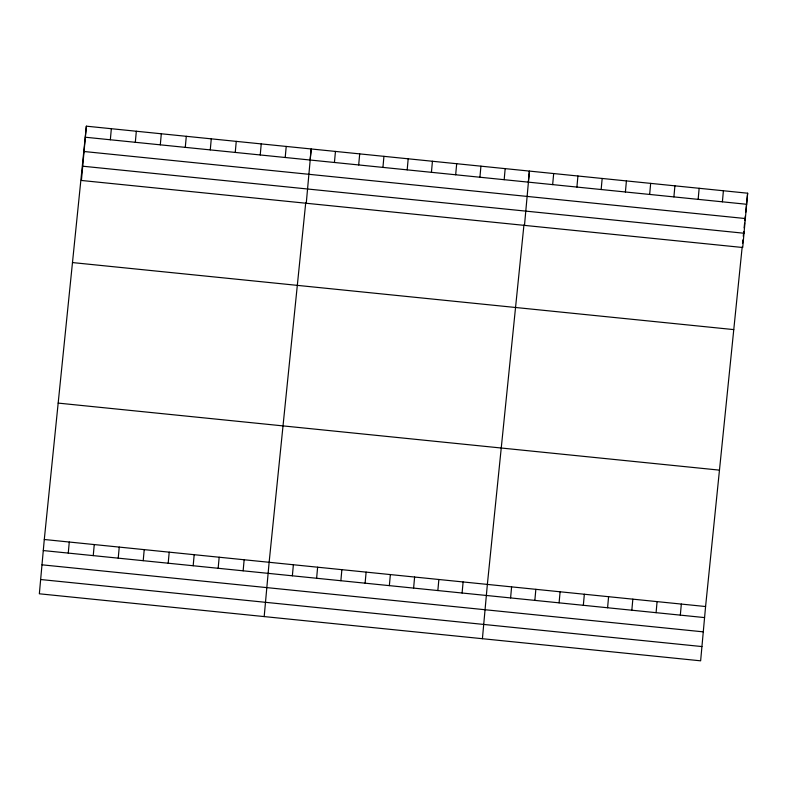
<?xml version="1.0" encoding="UTF-8"?>
<svg xmlns="http://www.w3.org/2000/svg" width="787" height="787" viewBox="0 0 787 787"><rect width="100%" height="100%" fill="white"/><g stroke="black" fill="none" stroke-linecap="round" stroke-linejoin="round"><path stroke-width="1.18" d="M86.363 126.176L81.415 180.469L742.712 247.502L747.65 193.209L86.363 126.176L44.288 539.498L39.35 593.792L700.637 660.824L705.585 606.531L742.171 247.049M68.262 553.084L69.276 542.027M110.337 139.771L111.341 128.714M93.25 555.622L94.253 544.555M135.315 142.299L136.328 131.242M118.227 558.15L119.24 547.093M160.302 144.838L161.305 133.77M143.214 560.678L144.218 549.621M185.279 147.366L186.293 136.308M168.192 563.217L169.205 552.159M210.267 149.894L211.27 138.837M193.179 565.745L194.182 554.687M235.244 152.432L236.257 141.375M218.156 568.283L219.17 557.226M260.231 154.96L261.235 143.903M243.144 570.811L244.147 559.754M285.209 157.498L286.212 146.441M264.186 616.575L269.134 562.282L305.72 202.81M306.261 203.262L311.199 148.969L310.108 159.741M292.37 575.799L293.374 564.741M334.436 162.486L335.449 151.429M316.62 578.258L317.623 567.201M358.685 164.945L359.698 153.888M340.869 580.717L341.873 569.66M382.935 167.405L383.938 156.347M365.109 583.177L366.122 572.119M407.184 169.864L408.187 158.797M389.358 585.636L390.362 574.579M431.433 172.323L432.437 161.256M413.608 588.096L414.611 577.038M455.673 174.773L456.686 163.716M437.857 590.555L438.861 579.488M479.922 177.232L480.926 166.175M462.097 593.005L463.11 581.947M504.172 179.692L505.175 168.634M482.411 638.7L487.36 584.407L523.945 224.934M524.486 225.387L529.425 171.094L528.333 181.856M510.596 597.923L511.599 586.866M552.661 184.611L553.674 173.553M534.845 600.383L535.849 589.325M576.91 187.07L577.924 176.003M559.095 602.842L560.098 591.785M601.16 189.529L602.163 178.462M583.334 605.301L584.347 594.244M625.409 191.979L626.413 180.921M607.584 607.761L608.587 596.694M649.659 194.438L650.662 183.381M631.833 610.21L632.837 599.153M673.898 196.898L674.912 185.84M656.083 612.67L657.086 601.612M698.148 199.357L699.151 188.3M680.322 615.129L681.335 604.072M722.397 201.816L723.401 190.759M742.534 243.468L742.898 239.878M743.262 236.287L743.754 231.496M744.118 227.905L744.61 223.124M744.846 220.734L745.338 215.943M745.702 212.352L747.65 193.209M85.35 137.233L746.647 204.276M84.052 151.507L745.348 218.54M82.714 166.205L744.01 233.237M72.473 262.573L733.769 329.605M58.169 403.101L719.466 470.134M44.288 539.498L705.585 606.531M43.285 550.556L704.572 617.588M41.986 564.82L703.273 631.853M40.649 579.517L701.935 646.56"/></g></svg>
